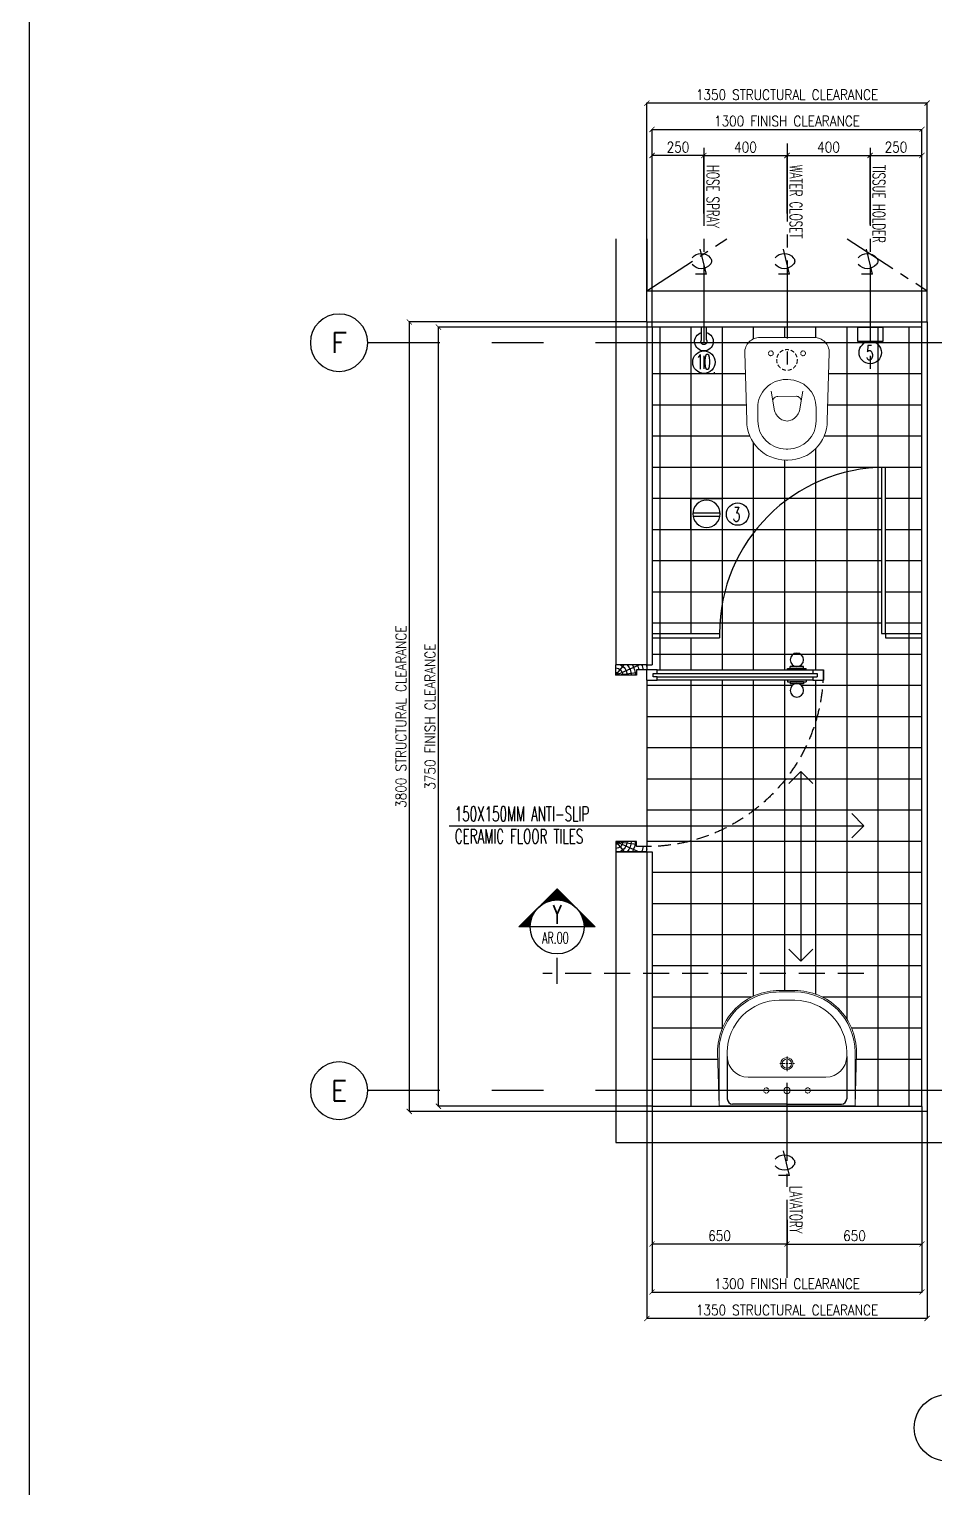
# Model space of a CAD drawing. Extents: x -172604 to -143727, y 166361 to 186286.
# Drawn here: x -172604 to -168242, y 172237 to 179258 of the extents above; entities that cross this region are included whole.
import ezdxf
from ezdxf.enums import TextEntityAlignment as Align

# ---------------------------------------------------------------- set-up
doc = ezdxf.new("R2010")
doc.units = 0
doc.header["$LTSCALE"] = 500
doc.header["$MEASUREMENT"] = 0
for name, pattern in [('CENTER2', [1.125, 0.75, -0.125, 0.125, -0.125]), ('CENTERX2', [4, 2.5, -0.5, 0.5, -0.5]), ('DASHED', [0.75, 0.5, -0.25]), ('HIDDEN', [0.375, 0.25, -0.125]), ('HIDDEN2', [0.1875, 0.125, -0.0625])]:
    doc.linetypes.add(name, pattern=pattern)
doc.layers.get('0').update_dxf_attribs({"linetype": 'CONTINUOUS'})
doc.layers.get('DEFPOINTS').update_dxf_attribs({"linetype": 'CONTINUOUS'})
for name, color, linetype in [('2', 2, 'CONTINUOUS'), ('ARCDIMR', 4, 'CONTINUOUS'), ('AX-CR', 2, 'CONTINUOUS'), ('AX-TXT', 2, 'CONTINUOUS'), ('AXES', 11, 'CENTERX2'), ('AXIS', 11, 'CENTER2'), ('DIM-NEW', 4, 'CONTINUOUS'), ('Dimout', 4, 'CONTINUOUS'), ('DOOR', 2, 'CONTINUOUS'), ('DW', 7, 'CONTINUOUS'), ('ELE', 3, 'CONTINUOUS'), ('ELEV-MARK', 6, 'CONTINUOUS'), ('FIX', 2, 'CONTINUOUS'), ('JUMP', 2, 'CONTINUOUS'), ('NON-MEDICAL', 5, 'CONTINUOUS'), ('PART', 9, 'CONTINUOUS'), ('Plaster', 7, 'CONTINUOUS'), ('Tile', 5, 'CONTINUOUS'), ('TITLE', 1, 'CONTINUOUS'), ('TXT', 2, 'CONTINUOUS'), ('WALL', 6, 'CONTINUOUS'), ('WallPartition', 2, 'CONTINUOUS')]:
    doc.layers.add(name, color=color, linetype=linetype)
doc.styles.add('DIM', font='simplex.shx', dxfattribs={"width": 0.85})
doc.styles.add('ROMANS', font='romans.shx', dxfattribs={"width": 0.6})
doc.dimstyles.new('DIM1-25', dxfattribs={"dimscale": 25, "dimtxt": 2, "dimasz": 1, "dimexe": 0.03, "dimexo": 0.03, "dimgap": 0.6, "dimtad": 1, "dimdec": 0, "dimdsep": 46, "dimtxsty": 'DIM', "dimblk1": 'ARCHTICK', "dimblk2": 'ARCHTICK', "dimsah": 1, "dimcen": 0.09, "dimdle": 0.03, "dimclrd": 256, "dimclrt": 2, "dimadec": 0, "dimazin": 0, "dimtfac": 1, "dimtdec": 0, "dimtix": 1, "dimtmove": 1, "dimatfit": 3, "dimldrblk": 'ARCHTICK', "dimfxl": 0, "dimtvp": 2, "dimtolj": 1, "dimtzin": 0, "dimarcsym": 0})

# ---------------------------------------------------------------- blocks, each defined once
blk = doc.blocks.new('A0-BOX')
at = {"layer": 'TITLE'}
blk.add_line((0, 79.7), (0, 0), dxfattribs=at)
blk = doc.blocks.new('_ARCHTICK')
at = {"color": 0, "linetype": 'ByBlock', "const_width": 0.15}
blk.add_lwpolyline([(-0.5, -0.5), (0.5, 0.5)], dxfattribs=at)
blk = doc.blocks.new('*D63')
at = {"layer": 'DEFPOINTS', "color": 0}
for p in [(-169628.8, 174049), (-168278.8, 174049), (-169628.8, 173053)]:
    blk.add_point(p, dxfattribs=at)
at = {"layer": 'Dimout', "color": 0, "lineweight": -2}
for p, q in [((-169628.8, 174048.3), (-169628.8, 173052.2)), ((-168278.8, 174048.3), (-168278.8, 173052.2))]:
    blk.add_line(p, q, dxfattribs=at)
at = {"layer": 'Dimout', "lineweight": -2}
blk.add_line((-168278, 173053), (-169629.5, 173053), dxfattribs=at)
at = {"layer": 'Dimout', "lineweight": -2, "xscale": 25, "yscale": 25, "zscale": 25, "rotation": 180}
blk.add_blockref('_ARCHTICK', (-169628.8, 173053), dxfattribs=at)
at = {"layer": 'Dimout', "lineweight": -2, "xscale": 25, "yscale": 25, "zscale": 25}
blk.add_blockref('_ARCHTICK', (-168278.8, 173053), dxfattribs=at)
at = {"layer": 'Dimout', "color": 2, "insert": (-168953.8, 173093), "char_height": 50, "attachment_point": 5, "style": 'DIM'}
blk.add_mtext('\\A1;1350 STRUCTURAL CLEARANCE', dxfattribs=at)
blk = doc.blocks.new('*D64')
at = {"layer": 'DEFPOINTS', "color": 0}
for p in [(-169603.8, 174074), (-168303.8, 174074), (-168303.8, 173179.8)]:
    blk.add_point(p, dxfattribs=at)
at = {"layer": 'Dimout', "color": 0, "lineweight": -2}
for p, q in [((-169603.8, 174073.3), (-169603.8, 173179.1)), ((-168303.8, 174073.3), (-168303.8, 173179.1))]:
    blk.add_line(p, q, dxfattribs=at)
at = {"layer": 'Dimout', "lineweight": -2}
blk.add_line((-169604.5, 173179.8), (-168303, 173179.8), dxfattribs=at)
at = {"layer": 'Dimout', "lineweight": -2, "xscale": 25, "yscale": 25, "zscale": 25, "rotation": 180}
blk.add_blockref('_ARCHTICK', (-169603.8, 173179.8), dxfattribs=at)
at = {"layer": 'Dimout', "lineweight": -2, "xscale": 25, "yscale": 25, "zscale": 25}
blk.add_blockref('_ARCHTICK', (-168303.8, 173179.8), dxfattribs=at)
at = {"layer": 'Dimout', "color": 2, "insert": (-168953.8, 173219.8), "char_height": 50, "attachment_point": 5, "style": 'DIM'}
blk.add_mtext('\\A1;1300 FINISH CLEARANCE', dxfattribs=at)
blk = doc.blocks.new('*D60')
at = {"layer": 'DEFPOINTS', "color": 0}
for p in [(-170632.8, 177824), (-169603.8, 177824), (-169603.8, 174074)]:
    blk.add_point(p, dxfattribs=at)
at = {"layer": 'Dimout', "color": 0, "lineweight": -2}
for p, q in [((-169604.5, 177824), (-170633.6, 177824)), ((-169604.5, 174074), (-170633.6, 174074))]:
    blk.add_line(p, q, dxfattribs=at)
at = {"layer": 'Dimout', "lineweight": -2}
blk.add_line((-170632.8, 174073.3), (-170632.8, 177824.8), dxfattribs=at)
at = {"layer": 'Dimout', "lineweight": -2, "xscale": 25, "yscale": 25, "zscale": 25}
for p, rotation in [((-170632.8, 177824), 90), ((-170632.8, 174074), 270)]:
    blk.add_blockref('_ARCHTICK', p, dxfattribs=dict(at, rotation=rotation))
at = {"layer": 'Dimout', "color": 2, "insert": (-170672.8, 175949), "char_height": 50, "attachment_point": 5, "rotation": 90, "style": 'DIM'}
blk.add_mtext('\\A1;3750 FINISH CLEARANCE', dxfattribs=at)
blk = doc.blocks.new('*D59')
at = {"layer": 'DEFPOINTS', "color": 0}
for p in [(-169628.8, 177849), (-170772.9, 174049), (-169628.8, 174049)]:
    blk.add_point(p, dxfattribs=at)
at = {"layer": 'Dimout', "color": 0, "lineweight": -2}
for p, q in [((-169629.5, 177849), (-170773.6, 177849)), ((-169629.5, 174049), (-170773.6, 174049))]:
    blk.add_line(p, q, dxfattribs=at)
at = {"layer": 'Dimout', "lineweight": -2}
blk.add_line((-170772.9, 177849.8), (-170772.9, 174048.3), dxfattribs=at)
at = {"layer": 'Dimout', "lineweight": -2, "xscale": 25, "yscale": 25, "zscale": 25}
for p, rotation in [((-170772.9, 177849), 90), ((-170772.9, 174049), 270)]:
    blk.add_blockref('_ARCHTICK', p, dxfattribs=dict(at, rotation=rotation))
at = {"layer": 'Dimout', "color": 2, "insert": (-170812.9, 175949), "char_height": 50, "attachment_point": 5, "rotation": 90, "style": 'DIM'}
blk.add_mtext('\\A1;3800 STRUCTURAL CLEARANCE', dxfattribs=at)
blk = doc.blocks.new('DOOR90')
at = {"layer": 'DOOR', "color": 0, "linetype": 'ByBlock'}
for p, q in [((-150, 0), (-150, -25)), ((-150, 0), (0, 0)), ((0, -50), (0, 0)), ((-1000, -25), (-1000, -75)), ((-1000, -75), (-1000, -25)), ((-950, -25), (-1000, -25)), ((-970, -42), (-970, -58)), ((-950, -42), (-970, -42)), ((-950, -58), (-970, -58)), ((-950, -25), (-950, -42)), ((-950, -58), (-950, -75)), ((-917.6, -25), (-917.6, -17.8)), ((-827.6, -17.8), (-917.6, -17.8)), ((-905, -17.8), (-905, -8.8)), ((-905, -8.8), (-840.2, -8.8)), ((-905, -17.8), (-840.2, -17.8)), ((-840.2, -17.8), (-840.2, -8.8)), ((-827.6, -25), (-827.6, -17.8)), ((-200, -42), (-200, -25)), ((-200, -25), (-150, -25)), ((-180, -42), (-200, -42)), ((-200, -75), (-200, -58)), ((-200, -58), (-180, -58)), ((-180, -58), (-180, -42)), ((-150, -75), (-150, -25)), ((-150, -25), (-100, -25)), ((-100, -25), (-100, -50)), ((-100, -50), (0, -50)), ((-950, -75), (-1000, -75)), ((-917.6, -75), (-917.6, -82.2)), ((-827.6, -82.2), (-917.6, -82.2)), ((-905, -82.2), (-905, -91.2)), ((-905, -82.2), (-840.2, -82.2)), ((-905, -91.2), (-840.2, -91.2)), ((-840.2, -82.2), (-840.2, -91.2)), ((-827.6, -75), (-827.6, -82.2)), ((-150, -75), (-200, -75)), ((-150, -900), (-150, -875)), ((-150, -875), (-100, -875)), ((0, -900), (-150, -900)), ((-150, -900), (0, -900)), ((-100, -850), (0, -850)), ((-100, -875), (-100, -850)), ((0, -850), (0, -900))]:
    blk.add_line(p, q, dxfattribs=at)
at = {"layer": 'DOOR', "color": 9, "linetype": 'ByBlock'}
for p, q in [((0, -50), (-113.7, 0)), ((0, -50), (-40.1, 0)), ((0, -50), (-100, -36.6)), ((0, -850), (-113.7, -900)), ((0, -850), (-100, -863.4)), ((0, -850), (-40.1, -900))]:
    blk.add_line(p, q, dxfattribs=at)
at = {"layer": 'DOOR', "linetype": 'ByBlock'}
for p, q in [((-200, -25), (-950, -25)), ((-200, -42), (-950, -42)), ((-200, -58), (-950, -58)), ((-950, -75), (-200, -75))]:
    blk.add_line(p, q, dxfattribs=at)
at = {"layer": 'DOOR', "color": 0, "linetype": 'ByBlock'}
for centre in [(-872.6, 23.5), (-872.6, -123.5)]:
    blk.add_circle(centre, 32.4, dxfattribs=at)
at = {"layer": 'DOOR', "color": 9, "linetype": 'ByBlock'}
for centre, radius, start, end in [((0, -50), 154.4, 161.10529, 166.28577), ((0, -50), 134.4, 158.15985, 169.28002), ((0, -50), 94.4, 148.01819, 180), ((0, -50), 74.4, 137.77643, 180), ((0, -50), 114.4, 154.08384, 167.37743), ((0, -50), 54.4, 113.20738, 180), ((0, -50), 34.4, 90, 180), ((0, -50), 14.4, 90, 180), ((0, -850), 154.4, 193.71423, 198.89471), ((0, -850), 134.4, 190.71998, 201.84015), ((0, -850), 94.4, 180, 211.98181), ((0, -850), 74.4, 180, 222.22357), ((0, -850), 54.4, 180, 246.79262), ((0, -850), 34.4, 180, 270), ((0, -850), 14.4, 180, 270)]:
    blk.add_arc(centre, radius, start, end, dxfattribs=at)
at = {"layer": 'DOOR', "linetype": 'HIDDEN', "ltscale": 0.5}
blk.add_arc((-150, -25), 850, 180, 270, dxfattribs=at)
blk = doc.blocks.new('*X5')
at = {"color": 0}
for p, q in [((14608, 7877), (14819, 8088)), ((14625, 7890), (14821, 8086)), ((14637, 7899), (14823, 8084)), ((14647, 7905), (14825, 8082)), ((14656, 7910), (14826, 8081)), ((14664, 7915), (14828, 8079)), ((14671, 7919), (14830, 8077)), ((14678, 7922), (14832, 8075)), ((14685, 7925), (14833, 8073)), ((14691, 7928), (14835, 8072)), ((14697, 7930), (14837, 8070)), ((14703, 7933), (14839, 8068)), ((14709, 7935), (14841, 8066)), ((14714, 7937), (14842, 8065)), ((14719, 7938), (14844, 8063)), ((14725, 7940), (14846, 8061)), ((14730, 7941), (14848, 8059)), ((14734, 7943), (14849, 8058)), ((14739, 7944), (14851, 8056)), ((14744, 7945), (14853, 8054)), ((14749, 7946), (14855, 8052)), ((14753, 7947), (14856, 8051)), ((14757, 7948), (14858, 8049)), ((14762, 7949), (14860, 8047)), ((14766, 7950), (14862, 8045)), ((14770, 7950), (14863, 8043)), ((14774, 7951), (14865, 8042)), ((14778, 7951), (14867, 8040)), ((14782, 7952), (14869, 8038)), ((14786, 7952), (14871, 8036)), ((14790, 7953), (14872, 8035)), ((14794, 7953), (14874, 8033)), ((14798, 7953), (14876, 8031)), ((14802, 7953), (14878, 8029)), ((14805, 7954), (14879, 8028)), ((14809, 7954), (14881, 8026)), ((14813, 7954), (14883, 8024)), ((14816, 7954), (14885, 8022)), ((14820, 7954), (14886, 8020)), ((14823, 7954), (14888, 8019)), ((14827, 7954), (14890, 8017)), ((14830, 7954), (14892, 8015)), ((14834, 7953), (14894, 8013)), ((14837, 7953), (14895, 8012)), ((14840, 7953), (14897, 8010)), ((14844, 7953), (14899, 8008)), ((14847, 7953), (14901, 8006)), ((14850, 7952), (14902, 8005)), ((14853, 7952), (14904, 8003)), ((14856, 7952), (14906, 8001)), ((14860, 7951), (14908, 7999)), ((14863, 7951), (14909, 7997)), ((14866, 7950), (14911, 7996)), ((14869, 7950), (14913, 7994)), ((14872, 7949), (14915, 7992)), ((14875, 7949), (14917, 7990)), ((14878, 7948), (14918, 7989)), ((14881, 7948), (14920, 7987)), ((14884, 7947), (14922, 7985)), ((14887, 7947), (14924, 7983)), ((14890, 7946), (14925, 7982)), ((14893, 7945), (14927, 7980)), ((14895, 7945), (14929, 7978)), ((14898, 7944), (14931, 7976)), ((14901, 7943), (14932, 7974)), ((14904, 7942), (14934, 7973)), ((14907, 7942), (14936, 7971)), ((14909, 7941), (14938, 7969)), ((14912, 7940), (14939, 7967)), ((14915, 7939), (14941, 7966)), ((14917, 7938), (14943, 7964)), ((14920, 7937), (14945, 7962)), ((14923, 7937), (14947, 7960)), ((14925, 7936), (14948, 7959)), ((14928, 7935), (14950, 7957)), ((14931, 7934), (14952, 7955)), ((14933, 7933), (14954, 7953)), ((14936, 7932), (14955, 7952)), ((14938, 7931), (14957, 7950)), ((14941, 7930), (14959, 7948)), ((14943, 7929), (14961, 7946)), ((14946, 7928), (14962, 7944)), ((14948, 7927), (14964, 7943)), ((14951, 7926), (14966, 7941)), ((14953, 7925), (14968, 7939)), ((14956, 7923), (14970, 7937)), ((14958, 7922), (14971, 7936)), ((14960, 7921), (14973, 7934)), ((14963, 7920), (14975, 7932)), ((14965, 7919), (14977, 7930)), ((14967, 7918), (14978, 7929)), ((14970, 7916), (14980, 7927)), ((14972, 7915), (14982, 7925)), ((14974, 7914), (14984, 7923)), ((14977, 7913), (14985, 7921)), ((14979, 7911), (14987, 7920)), ((14981, 7910), (14989, 7918)), ((14983, 7909), (14991, 7916)), ((14986, 7908), (14993, 7914)), ((14988, 7906), (14994, 7913)), ((14990, 7905), (14996, 7911)), ((14992, 7903), (14998, 7909)), ((14994, 7902), (15000, 7907)), ((14997, 7901), (15001, 7906)), ((14999, 7899), (15003, 7904)), ((15001, 7898), (15005, 7902)), ((15003, 7896), (15007, 7900)), ((15005, 7895), (15008, 7898)), ((14360, 7629), (14571, 7839)), ((14364, 7629), (14557, 7822)), ((14368, 7629), (14549, 7810)), ((14371, 7629), (14542, 7800)), ((14375, 7629), (14537, 7791)), ((14378, 7629), (14533, 7783)), ((14382, 7629), (14529, 7776)), ((14385, 7629), (14525, 7769)), ((14389, 7629), (14522, 7762)), ((14392, 7629), (14519, 7756)), ((14396, 7629), (14517, 7750)), ((14399, 7629), (14515, 7744)), ((14403, 7629), (14513, 7739)), ((14406, 7629), (14511, 7733)), ((14410, 7629), (14509, 7728)), ((14413, 7629), (14507, 7723)), ((15007, 7894), (15010, 7897)), ((15009, 7892), (15012, 7895)), ((15011, 7891), (15014, 7893)), ((15013, 7889), (15016, 7891)), ((15015, 7888), (15017, 7890)), ((15017, 7886), (15019, 7888)), ((15019, 7884), (15021, 7886)), ((15021, 7883), (15023, 7884)), ((15023, 7881), (15024, 7883)), ((15025, 7880), (15026, 7881)), ((15027, 7878), (15028, 7879)), ((15029, 7877), (15030, 7877)), ((15031, 7875), (15031, 7875)), ((15033, 7873), (15033, 7874)), ((15035, 7872), (15035, 7872)), ((15036, 7870), (15037, 7870)), ((15038, 7868), (15038, 7868)), ((15040, 7867), (15040, 7867)), ((15042, 7865), (15042, 7865)), ((15044, 7863), (15044, 7863)), ((15046, 7861), (15046, 7861)), ((15047, 7860), (15047, 7860)), ((15051, 7856), (15051, 7856)), ((15053, 7854), (15053, 7854)), ((15054, 7852), (15054, 7853)), ((15056, 7851), (15056, 7851)), ((15058, 7849), (15058, 7849)), ((15059, 7847), (15060, 7847)), ((15061, 7845), (15061, 7845)), ((15063, 7843), (15063, 7844)), ((15064, 7841), (15065, 7842)), ((15066, 7839), (15067, 7840)), ((15068, 7837), (15069, 7838)), ((15069, 7836), (15070, 7837)), ((15071, 7834), (15072, 7835)), ((15072, 7832), (15074, 7833)), ((15074, 7830), (15076, 7831)), ((15076, 7828), (15077, 7830)), ((15077, 7826), (15079, 7828)), ((15079, 7824), (15081, 7826)), ((15080, 7822), (15083, 7824)), ((15082, 7820), (15084, 7822)), ((15083, 7818), (15086, 7821)), ((15085, 7815), (15088, 7819)), ((15086, 7813), (15090, 7817)), ((15087, 7811), (15092, 7815)), ((15089, 7809), (15093, 7814)), ((15090, 7807), (15095, 7812)), ((15092, 7805), (15097, 7810)), ((15093, 7803), (15099, 7808)), ((15094, 7801), (15100, 7807)), ((15096, 7798), (15102, 7805)), ((15097, 7796), (15104, 7803)), ((15098, 7794), (15106, 7801)), ((15100, 7792), (15107, 7799)), ((15101, 7790), (15109, 7798)), ((15102, 7787), (15111, 7796)), ((15104, 7785), (15113, 7794)), ((15105, 7783), (15115, 7792)), ((15106, 7780), (15116, 7791)), ((15107, 7778), (15118, 7789)), ((15108, 7776), (15120, 7787)), ((15110, 7773), (15122, 7785)), ((15111, 7771), (15123, 7784)), ((15112, 7769), (15125, 7782)), ((15113, 7766), (15127, 7780)), ((15114, 7764), (15129, 7778)), ((15115, 7761), (15130, 7777)), ((15116, 7759), (15132, 7775)), ((15117, 7756), (15134, 7773)), ((15118, 7754), (15136, 7771)), ((15119, 7751), (15137, 7769)), ((15121, 7749), (15139, 7768)), ((15122, 7746), (15141, 7766)), ((15122, 7744), (15143, 7764)), ((15123, 7741), (15145, 7762)), ((15124, 7739), (15146, 7761)), ((15125, 7736), (15148, 7759)), ((15126, 7733), (15150, 7757)), ((15127, 7731), (15152, 7755)), ((15128, 7728), (15153, 7754)), ((15129, 7725), (15155, 7752)), ((15130, 7723), (15157, 7750)), ((15130, 7720), (15159, 7748)), ((15131, 7717), (15160, 7746)), ((15132, 7714), (15162, 7745)), ((15133, 7712), (15164, 7743)), ((15133, 7709), (15166, 7741)), ((15134, 7706), (15168, 7739)), ((15135, 7703), (15169, 7738)), ((15136, 7700), (15171, 7736)), ((15136, 7697), (15173, 7734)), ((15137, 7695), (15175, 7732)), ((15137, 7692), (15176, 7731)), ((15138, 7689), (15178, 7729)), ((15139, 7686), (15180, 7727)), ((15139, 7683), (15182, 7725)), ((15140, 7680), (15183, 7723)), ((14417, 7629), (14506, 7718)), ((14421, 7629), (14505, 7713)), ((14424, 7629), (14503, 7708)), ((14428, 7629), (14502, 7703)), ((14431, 7629), (14501, 7699)), ((14435, 7629), (14500, 7694)), ((14438, 7629), (14499, 7690)), ((14442, 7629), (14499, 7686)), ((14445, 7629), (14498, 7681)), ((14449, 7629), (14497, 7677)), ((14452, 7629), (14497, 7673)), ((14456, 7629), (14496, 7669)), ((14459, 7629), (14496, 7665)), ((14463, 7629), (14495, 7661)), ((14466, 7629), (14495, 7657)), ((14470, 7629), (14494, 7653)), ((14474, 7629), (14494, 7649)), ((14477, 7629), (14494, 7646)), ((14481, 7629), (14494, 7642)), ((14484, 7629), (14494, 7638)), ((14488, 7629), (14494, 7635)), ((14491, 7629), (14494, 7631)), ((15140, 7676), (15185, 7722)), ((15140, 7673), (15187, 7720)), ((15141, 7670), (15189, 7718)), ((15141, 7667), (15191, 7716)), ((15142, 7664), (15192, 7715)), ((15142, 7661), (15194, 7713)), ((15142, 7658), (15196, 7711)), ((15143, 7654), (15198, 7709)), ((15143, 7651), (15199, 7708)), ((15143, 7648), (15201, 7706)), ((15143, 7644), (15203, 7704)), ((15143, 7641), (15205, 7702)), ((15143, 7637), (15206, 7700)), ((15143, 7634), (15208, 7699)), ((15144, 7631), (15210, 7697)), ((15145, 7629), (15212, 7695)), ((15149, 7629), (15214, 7693)), ((15152, 7629), (15215, 7692)), ((15156, 7629), (15217, 7690)), ((15159, 7629), (15219, 7688)), ((15163, 7629), (15221, 7686)), ((15167, 7629), (15222, 7685)), ((15170, 7629), (15224, 7683)), ((15174, 7629), (15226, 7681)), ((15177, 7629), (15228, 7679)), ((15181, 7629), (15229, 7678)), ((15184, 7629), (15231, 7676)), ((15188, 7629), (15233, 7674)), ((15191, 7629), (15235, 7672)), ((15195, 7629), (15236, 7670)), ((15198, 7629), (15238, 7669)), ((15202, 7629), (15240, 7667)), ((15205, 7629), (15242, 7665)), ((15209, 7629), (15244, 7663)), ((15212, 7629), (15245, 7662)), ((15216, 7629), (15247, 7660)), ((15220, 7629), (15249, 7658)), ((15223, 7629), (15251, 7656)), ((15227, 7629), (15252, 7655)), ((15230, 7629), (15254, 7653)), ((15234, 7629), (15256, 7651)), ((15237, 7629), (15258, 7649)), ((15241, 7629), (15259, 7647)), ((15244, 7629), (15261, 7646)), ((15248, 7629), (15263, 7644)), ((15251, 7629), (15265, 7642)), ((15255, 7629), (15267, 7640)), ((15258, 7629), (15268, 7639)), ((15262, 7629), (15270, 7637)), ((15266, 7629), (15272, 7635)), ((15269, 7629), (15274, 7633)), ((15273, 7629), (15275, 7632)), ((15276, 7629), (15277, 7630))]:
    blk.add_line(p, q, dxfattribs=at)
blk = doc.blocks.new('AXU')
at = {"layer": 'AX-CR'}
blk.add_circle((0, 350), 350, dxfattribs=at)
at = {"layer": 'AX-TXT', "style": 'ROMANS'}
blk.add_attdef('AX', text='', height=250, dxfattribs=at).set_placement((0, 350), align=Align.MIDDLE)
blk = doc.blocks.new('SCNTR', base_point=(3632.66, 549.66))
for q in [(3633.89, 554.57), (3636.1, 543.44)]:
    blk.add_line((3631.12, 543.44), q)
for centre, radius, start, end in [((3630.8, 549.38), 1.99, 133.30843, 182.47887), ((3630.8, 549.21), 1.99, 177.52113, 226.69157), ((3633.47, 547.5), 5.23, 39.48835, 140.51165), ((3633.47, 551.09), 5.23, 219.48835, 320.51165)]:
    blk.add_arc(centre, radius, start, end)
blk = doc.blocks.new('*D66')
at = {"layer": 'DEFPOINTS', "color": 0}
for p in [(-168303.8, 174074), (-168953.8, 173528.2), (-168303.8, 173410.7)]:
    blk.add_point(p, dxfattribs=at)
at = {"layer": 'Dimout', "color": 0, "lineweight": -2}
for p, q in [((-168303.8, 174073.3), (-168303.8, 173410)), ((-168953.8, 173527.4), (-168953.8, 173410))]:
    blk.add_line(p, q, dxfattribs=at)
at = {"layer": 'Dimout', "lineweight": -2}
blk.add_line((-168954.5, 173410.7), (-168303, 173410.7), dxfattribs=at)
at = {"layer": 'Dimout', "lineweight": -2, "xscale": 25, "yscale": 25, "zscale": 25, "rotation": 180}
blk.add_blockref('_ARCHTICK', (-168953.8, 173410.7), dxfattribs=at)
at = {"layer": 'Dimout', "lineweight": -2, "xscale": 25, "yscale": 25, "zscale": 25}
blk.add_blockref('_ARCHTICK', (-168303.8, 173410.7), dxfattribs=at)
at = {"layer": 'Dimout', "color": 2, "insert": (-168628.8, 173450.7), "char_height": 50, "attachment_point": 5, "style": 'DIM'}
blk.add_mtext('\\A1;650', dxfattribs=at)
blk = doc.blocks.new('*D65')
at = {"layer": 'DEFPOINTS', "color": 0}
for p in [(-169603.8, 174074), (-168953.8, 173528.2), (-169603.8, 173410.7)]:
    blk.add_point(p, dxfattribs=at)
at = {"layer": 'Dimout', "color": 0, "lineweight": -2}
for p, q in [((-169603.8, 174073.3), (-169603.8, 173410)), ((-168953.8, 173527.4), (-168953.8, 173410))]:
    blk.add_line(p, q, dxfattribs=at)
at = {"layer": 'Dimout', "lineweight": -2}
blk.add_line((-168953, 173410.7), (-169604.5, 173410.7), dxfattribs=at)
at = {"layer": 'Dimout', "lineweight": -2, "xscale": 25, "yscale": 25, "zscale": 25, "rotation": 180}
blk.add_blockref('_ARCHTICK', (-169603.8, 173410.7), dxfattribs=at)
at = {"layer": 'Dimout', "lineweight": -2, "xscale": 25, "yscale": 25, "zscale": 25}
blk.add_blockref('_ARCHTICK', (-168953.8, 173410.7), dxfattribs=at)
at = {"layer": 'Dimout', "color": 2, "insert": (-169278.8, 173450.7), "char_height": 50, "attachment_point": 5, "style": 'DIM'}
blk.add_mtext('\\A1;650', dxfattribs=at)
blk = doc.blocks.new('LAV-003')
at = {"layer": 'FIX', "linetype": 'Continuous', "lineweight": 20}
for p, q in [((-327.5, -285), (-327.5, -25)), ((327.5, -285), (327.5, -25)), ((0, -165), (-187.5, -165)), ((0, -165), (187.5, -165)), ((-287.5, -285), (-287.5, -265)), ((287.5, -285), (287.5, -265)), ((0, -535), (-37.5, -535)), ((0, -535), (37.5, -535)), ((0, -575), (-37.5, -575)), ((0, -575), (37.5, -575))]:
    blk.add_line(p, q, dxfattribs=at)
at = {"layer": 'FIX', "linetype": 'ByBlock'}
blk.add_line((-327.5, -25), (327.5, -25), dxfattribs=at)
at = {"layer": 'FIX', "linetype": 'ByBlock', "ltscale": 0.3}
for p, q in [((-287.5, -265), (-287.5, -60)), ((0, -35), (-262.5, -35)), ((0, -35), (262.5, -35)), ((287.5, -265), (287.5, -60))]:
    blk.add_line(p, q, dxfattribs=at)
at = {"layer": 'FIX', "lineweight": 20}
for p, q in [((-15.6, -100.9), (15.5, -100.9)), ((0, -85.4), (0, -116.5))]:
    blk.add_line(p, q, dxfattribs=at)
at = {"layer": 'FIX', "linetype": 'DASHED', "lineweight": 20, "ltscale": 0.04}
for p, q in [((0, -193.9), (0, -266.1)), ((-35.7, -230.5), (36.6, -230.5))]:
    blk.add_line(p, q, dxfattribs=at)
at = {"layer": 'FIX', "linetype": 'Continuous', "lineweight": 20}
blk.add_lwpolyline([(294.8, -25), (0, -25), (-327.5, -25), (-334.5, -285, 0.414214), (-37.5, -582), (0, -582), (37.5, -582, 0.414214), (334.5, -285), (327.5, -25), (0, -25)], format="xyb", dxfattribs=at)
at = {"layer": 'FIX', "linetype": 'HIDDEN', "lineweight": 20, "ltscale": 0.05}
for centre in [(-100, -100.9), (100, -100.9)]:
    blk.add_circle(centre, 12.4, dxfattribs=at)
at = {"layer": 'FIX', "lineweight": 20}
for centre, radius in [((0, -100.9), 15.5), ((0.5, -230), 29.5), ((0.5, -230), 22.5)]:
    blk.add_circle(centre, radius, dxfattribs=at)
at = {"layer": 'FIX', "linetype": 'ByBlock', "ltscale": 0.3}
for centre, start, end in [((-262.5, -60), 90, 180), ((262.5, -60), 0, 90)]:
    blk.add_arc(centre, 25, start, end, dxfattribs=at)
at = {"layer": 'FIX', "linetype": 'Continuous', "lineweight": 20}
for centre, radius, start, end in [((-187.5, -265), 100, 90, 180), ((187.5, -265), 100, 0, 90), ((-37.5, -285), 290, 180, 270), ((-37.5, -285), 250, 180, 270), ((37.5, -285), 250, 270, 0), ((37.5, -285), 290, 270, 0)]:
    blk.add_arc(centre, radius, start, end, dxfattribs=at)
blk = doc.blocks.new('*D80')
at = {"layer": 'DEFPOINTS', "color": 0}
for p in [(-168553.8, 178650), (-168953.8, 178369.9), (-168553.8, 178317.4)]:
    blk.add_point(p, dxfattribs=at)
at = {"layer": 'Dimout', "lineweight": -2}
blk.add_line((-168954.5, 178650), (-168553, 178650), dxfattribs=at)
at = {"layer": 'Dimout', "color": 0, "lineweight": -2}
for p, q in [((-168953.8, 178370.7), (-168953.8, 178650.7)), ((-168553.8, 178318.1), (-168553.8, 178650.7))]:
    blk.add_line(p, q, dxfattribs=at)
at = {"layer": 'Dimout', "lineweight": -2, "xscale": 25, "yscale": 25, "zscale": 25, "rotation": 180}
blk.add_blockref('_ARCHTICK', (-168953.8, 178650), dxfattribs=at)
at = {"layer": 'Dimout', "lineweight": -2, "xscale": 25, "yscale": 25, "zscale": 25}
blk.add_blockref('_ARCHTICK', (-168553.8, 178650), dxfattribs=at)
at = {"layer": 'Dimout', "color": 2, "insert": (-168753.8, 178690), "char_height": 50, "attachment_point": 5, "style": 'DIM'}
blk.add_mtext('\\A1;400', dxfattribs=at)
blk = doc.blocks.new('*D79')
at = {"layer": 'DEFPOINTS', "color": 0}
for p in [(-168953.8, 178650), (-169353.8, 178369.9), (-168953.8, 178369.9)]:
    blk.add_point(p, dxfattribs=at)
at = {"layer": 'Dimout', "lineweight": -2}
blk.add_line((-169354.5, 178650), (-168953, 178650), dxfattribs=at)
at = {"layer": 'Dimout', "color": 0, "lineweight": -2}
for p, q in [((-169353.8, 178370.7), (-169353.8, 178650.7)), ((-168953.8, 178370.7), (-168953.8, 178650.7))]:
    blk.add_line(p, q, dxfattribs=at)
at = {"layer": 'Dimout', "lineweight": -2, "xscale": 25, "yscale": 25, "zscale": 25, "rotation": 180}
blk.add_blockref('_ARCHTICK', (-169353.8, 178650), dxfattribs=at)
at = {"layer": 'Dimout', "lineweight": -2, "xscale": 25, "yscale": 25, "zscale": 25}
blk.add_blockref('_ARCHTICK', (-168953.8, 178650), dxfattribs=at)
at = {"layer": 'Dimout', "color": 2, "insert": (-169153.8, 178690), "char_height": 50, "attachment_point": 5, "style": 'DIM'}
blk.add_mtext('\\A1;400', dxfattribs=at)
blk = doc.blocks.new('A$C785E76E1')
at = {"layer": 'JUMP'}
for p, q in [((0.033, 0.0529), (0.033, 0.1149)), ((0.057, 0.0529), (0.057, 0.1149))]:
    blk.add_line(p, q, dxfattribs=at)
for radius, start, end in [(0.045, 105.47818, 74.52182), (0.0144, 146.44269, 33.55731)]:
    blk.add_arc((0.045, 0.045), radius, start, end, dxfattribs=at)
blk = doc.blocks.new('A$C67076F16')
at = {"layer": 'DIM-NEW'}
for p, q in [((0.0138, 0.1136), (0.1863, 0.1136)), ((0.0127, 0.0913), (0.1876, 0.0913))]:
    blk.add_line(p, q, dxfattribs=at)
at = {"layer": 'DW'}
blk.add_lwpolyline([(0, 0.2), (0, 0), (0.2, 0), (0.2, 0.2)], close=True, dxfattribs=at)
at = {"layer": 'FIX', "color": 2}
blk.add_circle((0.1, 0.0983), 0.0876, dxfattribs=at)
blk = doc.blocks.new('*D62')
at = {"layer": 'DEFPOINTS', "color": 0}
for p in [(-168303.8, 178650), (-168553.8, 178317.4), (-168303.8, 177824)]:
    blk.add_point(p, dxfattribs=at)
at = {"layer": 'Dimout', "lineweight": -2}
blk.add_line((-168554.5, 178650), (-168303, 178650), dxfattribs=at)
at = {"layer": 'Dimout', "color": 0, "lineweight": -2}
for p, q in [((-168553.8, 178318.1), (-168553.8, 178650.7)), ((-168303.8, 177824.8), (-168303.8, 178650.7))]:
    blk.add_line(p, q, dxfattribs=at)
at = {"layer": 'Dimout', "lineweight": -2, "xscale": 25, "yscale": 25, "zscale": 25, "rotation": 180}
blk.add_blockref('_ARCHTICK', (-168553.8, 178650), dxfattribs=at)
at = {"layer": 'Dimout', "lineweight": -2, "xscale": 25, "yscale": 25, "zscale": 25}
blk.add_blockref('_ARCHTICK', (-168303.8, 178650), dxfattribs=at)
at = {"layer": 'Dimout', "color": 2, "insert": (-168428.8, 178690), "char_height": 50, "attachment_point": 5, "style": 'DIM'}
blk.add_mtext('\\A1;250', dxfattribs=at)
blk = doc.blocks.new('*D61')
at = {"layer": 'DEFPOINTS', "color": 0}
for p in [(-169603.8, 178650), (-169353.8, 178369.9), (-169603.8, 177824)]:
    blk.add_point(p, dxfattribs=at)
at = {"layer": 'Dimout', "lineweight": -2}
blk.add_line((-169353, 178650), (-169604.5, 178650), dxfattribs=at)
at = {"layer": 'Dimout', "color": 0, "lineweight": -2}
for p, q in [((-169603.8, 177824.8), (-169603.8, 178650.7)), ((-169353.8, 178370.7), (-169353.8, 178650.7))]:
    blk.add_line(p, q, dxfattribs=at)
at = {"layer": 'Dimout', "lineweight": -2, "xscale": 25, "yscale": 25, "zscale": 25, "rotation": 180}
blk.add_blockref('_ARCHTICK', (-169603.8, 178650), dxfattribs=at)
at = {"layer": 'Dimout', "lineweight": -2, "xscale": 25, "yscale": 25, "zscale": 25}
blk.add_blockref('_ARCHTICK', (-169353.8, 178650), dxfattribs=at)
at = {"layer": 'Dimout', "color": 2, "insert": (-169478.8, 178690), "char_height": 50, "attachment_point": 5, "style": 'DIM'}
blk.add_mtext('\\A1;250', dxfattribs=at)
blk = doc.blocks.new('*D58')
at = {"layer": 'DEFPOINTS', "color": 0}
for p in [(-168303.8, 178775.5), (-169603.8, 177824), (-168303.8, 177824)]:
    blk.add_point(p, dxfattribs=at)
at = {"layer": 'Dimout', "lineweight": -2}
blk.add_line((-169604.5, 178775.5), (-168303, 178775.5), dxfattribs=at)
at = {"layer": 'Dimout', "color": 0, "lineweight": -2}
for p, q in [((-169603.8, 177824.8), (-169603.8, 178776.2)), ((-168303.8, 177824.8), (-168303.8, 178776.2))]:
    blk.add_line(p, q, dxfattribs=at)
at = {"layer": 'Dimout', "lineweight": -2, "xscale": 25, "yscale": 25, "zscale": 25, "rotation": 180}
blk.add_blockref('_ARCHTICK', (-169603.8, 178775.5), dxfattribs=at)
at = {"layer": 'Dimout', "lineweight": -2, "xscale": 25, "yscale": 25, "zscale": 25}
blk.add_blockref('_ARCHTICK', (-168303.8, 178775.5), dxfattribs=at)
at = {"layer": 'Dimout', "color": 2, "insert": (-168953.8, 178815.5), "char_height": 50, "attachment_point": 5, "style": 'DIM'}
blk.add_mtext('\\A1;1300 FINISH CLEARANCE', dxfattribs=at)
blk = doc.blocks.new('*D57')
at = {"layer": 'DEFPOINTS', "color": 0}
for p in [(-169628.8, 178902.3), (-169628.8, 177849), (-168278.8, 177849)]:
    blk.add_point(p, dxfattribs=at)
at = {"layer": 'Dimout', "lineweight": -2}
blk.add_line((-168278, 178902.3), (-169629.5, 178902.3), dxfattribs=at)
at = {"layer": 'Dimout', "color": 0, "lineweight": -2}
for p, q in [((-169628.8, 177849.8), (-169628.8, 178903.1)), ((-168278.8, 177849.8), (-168278.8, 178903.1))]:
    blk.add_line(p, q, dxfattribs=at)
at = {"layer": 'Dimout', "lineweight": -2, "xscale": 25, "yscale": 25, "zscale": 25, "rotation": 180}
blk.add_blockref('_ARCHTICK', (-169628.8, 178902.3), dxfattribs=at)
at = {"layer": 'Dimout', "lineweight": -2, "xscale": 25, "yscale": 25, "zscale": 25}
blk.add_blockref('_ARCHTICK', (-168278.8, 178902.3), dxfattribs=at)
at = {"layer": 'Dimout', "color": 2, "insert": (-168953.8, 178942.3), "char_height": 50, "attachment_point": 5, "style": 'DIM'}
blk.add_mtext('\\A1;1350 STRUCTURAL CLEARANCE', dxfattribs=at)
blk = doc.blocks.new('WC1')
at = {"layer": 'FIX', "lineweight": 20}
for p, q in [((-210, 203.8), (-538, 193.8)), ((-475, 140.8), (-538, 140.8)), ((-394.8, 75.7), (-490.4, 60.1)), ((-727, 4.8), (-727, -4.8)), ((-674, 4.8), (-674, -4.8)), ((-533.7, 24.2), (-539.5, 0)), ((-539.5, 0), (-533.7, -24.2)), ((-339, 4.8), (-339, -4.8)), ((-490.4, -60.1), (-394.8, -75.7)), ((-538, -140.8), (-475, -140.8)), ((-538, -193.8), (-210, -203.8))]:
    blk.add_line(p, q, dxfattribs=at)
at = {"layer": 'FIX', "linetype": 'Continuous', "lineweight": 20}
blk.add_line((-420.1, -47.3), (-420.4, 44.6), dxfattribs=at)
at = {"layer": 'FIX', "lineweight": 20}
blk.add_lwpolyline([(-213.2, -203.8), (-210, -203.8, 0.414214), (-137, -130.8), (-137, 0), (-137, 130.8, 0.414214), (-210, 203.8)], format="xyb", dxfattribs=at)
at = {"layer": 'FIX', "linetype": 'HIDDEN', "lineweight": 20, "ltscale": 0.05}
for centre in [(-213.2, 77.5), (-213.2, -77.5)]:
    blk.add_circle(centre, 11.6, dxfattribs=at)
at = {"layer": 'FIX', "linetype": 'HIDDEN2', "lineweight": 20, "ltscale": 0.3}
blk.add_circle((-245, 0), 49.8, dxfattribs=at)
at = {"layer": 'FIX', "lineweight": 20}
for centre, radius, start, end in [((-538, 4.8), 189, 90, 180), ((-538, 4.8), 136, 90, 180), ((-475, 4.8), 136, 360, 90), ((-473, -6.9), 68.2, 128.92417, 152.84682), ((-464.4, -17.6), 82, 108.49595, 128.92417), ((-538, -4.8), 189, 180, 270), ((-538, -4.8), 136, 180, 270), ((-473, 6.9), 68.2, 207.15318, 231.07583), ((-464.4, 17.6), 82, 231.07583, 251.50405), ((-475, -4.8), 136, 270, 0)]:
    blk.add_arc(centre, radius, start, end, dxfattribs=at)
at = {"layer": 'FIX', "linetype": 'Continuous', "lineweight": 20}
for centre, start, end in [((-442.7, 45.5), 357.66621, 91.61215), ((-442.4, -45.6), 268.38785, 2.33379)]:
    blk.add_arc(centre, 22.3, start, end, dxfattribs=at)

msp = doc.modelspace()

# ---------------------------------------------------------------- linework, layer by layer
at = {"layer": '2'}
msp.add_lwpolyline([(-168492.8, 177824), (-168492.8, 177755.1), (-168612.8, 177755.1), (-168612.8, 177824)], close=True, dxfattribs=at)
at = {"layer": 'AXES'}
for p, q in [((-164626.1, 177749), (-170973.4, 177749)), ((-164626.1, 174149), (-170973.4, 174149))]:
    msp.add_line(p, q, dxfattribs=at)
at = {"layer": 'AXIS'}
for p, q in [((-169353.8, 178686.4), (-169353.8, 177585.7)), ((-168953.8, 178706.9), (-168953.8, 177600.2)), ((-168553.8, 178686.4), (-168553.8, 177585.7)), ((-168953.8, 173248.4), (-168953.8, 174297.9))]:
    msp.add_line(p, q, dxfattribs=at)
at = {"layer": 'ELE'}
for p, q in [((-168887.2, 175685.6), (-168887.2, 174772.6)), ((-170580.8, 175424.3), (-168583.3, 175424.3))]:
    msp.add_line(p, q, dxfattribs=at)
at = {"layer": 'ELEV-MARK', "color": 6}
for p, q in [((-170244.8, 174936.8), (-170061, 175120.7)), ((-169877.1, 174936.8), (-170061, 175120.7)), ((-170191, 174936.8), (-170244.8, 174936.8)), ((-169931, 174936.8), (-170191, 174936.8)), ((-169877.1, 174936.8), (-169931, 174936.8))]:
    msp.add_line(p, q, dxfattribs=at)
at = {"layer": 'ELEV-MARK', "color": 6, "linetype": 'HIDDEN'}
for p, q in [((-170061, 174663.4), (-170061, 174806.8)), ((-168584.2, 174712.3), (-170129.4, 174712.3))]:
    msp.add_line(p, q, dxfattribs=at)
at = {"layer": 'ELEV-MARK', "color": 6}
msp.add_circle((-170061, 174936.8), 130, dxfattribs=at)
at = {"layer": 'FIX'}
msp.add_line((-169341.8, 177824), (-169365.8, 177824), dxfattribs=at)
at = {"layer": 'FIX', "color": 2}
for centre in [(-169353.8, 177655.2), (-168552.8, 177701.2), (-169191.7, 176924)]:
    msp.add_circle(centre, 54, dxfattribs=at)
at = {"layer": 'PART', "linetype": 'ByBlock'}
for p, q in [((-168498.8, 177149), (-168498.8, 176349)), ((-168478.8, 177149), (-168498.8, 177149)), ((-168478.8, 176349), (-168478.8, 177149)), ((-169603.8, 176349), (-169278.8, 176349)), ((-169603.8, 176329), (-169278.8, 176329)), ((-169278.8, 176349), (-169278.8, 176329)), ((-168498.8, 176349), (-168478.8, 176349)), ((-168478.8, 176349), (-168303.8, 176349)), ((-168478.8, 176349), (-168478.8, 176329)), ((-168478.8, 176329), (-168303.8, 176329))]:
    msp.add_line(p, q, dxfattribs=at)
msp.add_arc((-168478.8, 176349), 800, 90, 180, dxfattribs=at)
at = {"layer": 'Plaster'}
for p, q in [((-169628.8, 176199), (-169603.8, 176199)), ((-169632.7, 175299), (-169603.8, 175299))]:
    msp.add_line(p, q, dxfattribs=at)
msp.add_lwpolyline([(-169603.8, 175299), (-169603.8, 174074), (-168303.8, 174074), (-168303.8, 177824), (-169603.8, 177824), (-169603.8, 176199)], dxfattribs=at)
at = {"layer": 'Tile'}
for p, q in [((-169566.3, 177824), (-169566.3, 176174)), ((-169566.3, 177824), (-169566.3, 176349)), ((-169416.3, 177824), (-169416.3, 176349)), ((-169266.3, 177824), (-169266.3, 176174)), ((-169116.3, 177824), (-169116.3, 177766.8)), ((-168966.3, 177824), (-168966.3, 177774)), ((-168816.3, 177824), (-168816.3, 177773.7)), ((-168666.3, 177824), (-168666.3, 174494.4)), ((-168516.3, 177824), (-168516.3, 174074)), ((-168366.3, 177824), (-168366.3, 174074)), ((-169139.6, 177749), (-169603.8, 177749)), ((-168303.8, 177749), (-168767.9, 177749)), ((-169154.5, 177599), (-169603.8, 177599)), ((-169302.8, 177603.6), (-169302.8, 177606.3)), ((-168303.8, 177599), (-168753, 177599)), ((-169149.9, 177449), (-169603.8, 177449)), ((-168303.8, 177449), (-168757.6, 177449)), ((-169132.5, 177299), (-169603.8, 177299)), ((-169116.3, 177268.8), (-169116.3, 176174)), ((-168303.8, 177299), (-168775, 177299)), ((-168816.3, 177238.5), (-168816.3, 176174)), ((-168303.8, 177149), (-169603.8, 177149)), ((-168966.3, 177184.8), (-168966.3, 176174)), ((-168498.8, 176999), (-169603.8, 176999)), ((-168303.8, 176999), (-168478.8, 176999)), ((-168498.8, 176849), (-169603.8, 176849)), ((-168303.8, 176849), (-168478.8, 176849)), ((-168498.8, 176699), (-169603.8, 176699)), ((-168303.8, 176699), (-168478.8, 176699)), ((-168498.8, 176549), (-169603.8, 176549)), ((-168303.8, 176549), (-168478.8, 176549)), ((-168498.8, 176399), (-169603.8, 176399)), ((-168303.8, 176399), (-168478.8, 176399)), ((-169416.3, 176329), (-169416.3, 176174)), ((-168924.8, 176249), (-169603.8, 176249)), ((-168303.8, 176249), (-169603.8, 176249)), ((-169628.8, 176124), (-169628.8, 175324)), ((-168928.4, 176099), (-169628.8, 176099)), ((-169416.3, 176124), (-169416.3, 174074)), ((-169266.3, 176124), (-169266.3, 174446.2)), ((-169116.3, 176124), (-169116.3, 174603.5)), ((-168966.3, 176124), (-168966.3, 174631)), ((-168303.8, 176099), (-168883.8, 176099)), ((-168816.3, 176124), (-168816.3, 174613.7)), ((-168303.8, 175949), (-169628.8, 175949)), ((-168303.8, 175799), (-169628.8, 175799)), ((-168303.8, 175649), (-169628.8, 175649)), ((-168303.8, 175499), (-169628.8, 175499)), ((-168303.8, 175349), (-169628.8, 175349)), ((-168303.8, 175199), (-169603.8, 175199)), ((-168303.8, 175049), (-169603.8, 175049)), ((-168303.8, 174899), (-169603.8, 174899)), ((-168303.8, 174749), (-169603.8, 174749)), ((-169125.4, 174599), (-169603.8, 174599)), ((-168303.8, 174599), (-168782.1, 174599)), ((-169265.1, 174449), (-169603.8, 174449)), ((-168303.8, 174449), (-168642.4, 174449)), ((-169287.3, 174299), (-169603.8, 174299)), ((-168303.8, 174299), (-168620.2, 174299)), ((-169283.3, 174149), (-169603.8, 174149)), ((-168303.8, 174149), (-168624.2, 174149)), ((-169266.3, 174074), (-169266.3, 174074)), ((-169266.3, 174074), (-169266.3, 174074)), ((-169116.3, 174074), (-169116.3, 174074)), ((-169116.3, 174074), (-169116.3, 174074)), ((-168966.3, 174074), (-168966.3, 174074)), ((-168966.3, 174074), (-168966.3, 174074)), ((-168816.3, 174074), (-168816.3, 174074)), ((-168816.3, 174074), (-168816.3, 174074)), ((-168666.3, 174074), (-168666.3, 174074)), ((-168666.3, 174074), (-168666.3, 174074))]:
    msp.add_line(p, q, dxfattribs=at)
at = {"layer": 'TITLE', "color": 6}
msp.add_circle((-168180.9, 172526.4), 160, dxfattribs=at)
at = {"layer": 'WALL'}
for p, q in [((-169778.8, 178249), (-169778.8, 176199)), ((-169628.8, 178249), (-169628.8, 177999)), ((-168278.8, 177999), (-168278.8, 178249)), ((-169628.8, 177999), (-168278.8, 177999)), ((-169628.8, 177849), (-169628.8, 176199)), ((-169628.8, 177849), (-168278.8, 177849)), ((-168278.8, 177849), (-168278.8, 174049)), ((-169628.8, 176199), (-169778.8, 176199)), ((-169628.8, 175299), (-169778.8, 175299)), ((-169778.8, 175299), (-169778.8, 173899)), ((-169628.8, 175299), (-169628.8, 174049)), ((-168278.8, 174049), (-169628.8, 174049)), ((-169778.8, 173899), (-166928.8, 173899))]:
    msp.add_line(p, q, dxfattribs=at)
at = {"layer": 'WALL', "color": 97, "linetype": 'CENTER2', "ltscale": 0.7}
for p, q in [((-169628.8, 177999), (-169243, 178249)), ((-168664.5, 178249), (-168278.8, 177999))]:
    msp.add_line(p, q, dxfattribs=at)
at = {"layer": 'WallPartition', "color": 6}
for points in [[(-168829.2, 175627.6), (-168887.2, 175685.6), (-168945.2, 175627.6)], [(-168641.3, 175482.2), (-168583.3, 175424.3), (-168641.3, 175366.3)], [(-168829.2, 174830.5), (-168887.2, 174772.6), (-168945.2, 174830.5)]]:
    msp.add_lwpolyline(points, dxfattribs=at)

# ---------------------------------------------------------------- block references
at = {"xscale": 250, "yscale": 250, "zscale": 250}
msp.add_blockref('A0-BOX', (-172603.8, 166361.3), dxfattribs=at)
at = {"layer": 'ARCDIMR', "xscale": -10.75199999992037, "yscale": 10.75199999992037, "zscale": 10.752}
for p in [(-169358.2, 178145.6), (-168958.2, 178145.6), (-168558.2, 178145.6), (-168958.2, 173807.2)]:
    msp.add_blockref('SCNTR', p, dxfattribs=at)
at = {"layer": 'AXES'}
ref = msp.add_blockref('AXU', (-171111.4, 177887), dxfattribs=dict(at, xscale=-0.3942857142857143, yscale=0.3942857142857143, zscale=0.3942857142857143, rotation=180))
ref.add_attrib('AX', 'F', dxfattribs={"layer": 'AX-TXT', "color": 6, "height": 98.6, "style": 'ROMANS'}).set_placement((-171111.4, 177749), align=Align.MIDDLE)
ref = msp.add_blockref('AXU', (-171111.4, 174287), dxfattribs=dict(at, xscale=-0.3942857142857143, yscale=0.3942857142857143, zscale=0.3942857142857143, rotation=180))
ref.add_attrib('AX', 'E', dxfattribs={"layer": 'AX-TXT', "color": 6, "height": 98.6, "style": 'ROMANS'}).set_placement((-171111.4, 174149), align=Align.MIDDLE)
at = {"layer": 'Dimout', "xscale": -1000, "yscale": 1000, "zscale": 1000}
msp.add_blockref('A$C785E76E1', (-169308.8, 177709.2), dxfattribs=at)
at = {"layer": 'Dimout', "xscale": -750, "yscale": 750, "zscale": 750, "rotation": 180}
msp.add_blockref('A$C67076F16', (-169416.3, 176999), dxfattribs=at)
at = {"layer": 'DOOR', "color": 0, "linetype": 'ByBlock', "xscale": -1}
msp.add_blockref('DOOR90', (-169778.8, 176199), dxfattribs=at)
at = {"layer": 'ELEV-MARK', "color": 11, "xscale": -0.4000000000232831, "yscale": 0.4000000000232831, "zscale": 0.4}
msp.add_blockref('*X5', (-164133.5, 171885.3), dxfattribs=at)
at = {"layer": 'FIX', "rotation": 90}
msp.add_blockref('WC1', (-168953.8, 177911), dxfattribs=at)
at = {"layer": 'FIX', "color": 6, "linetype": 'ByBlock', "ltscale": 0.3, "rotation": 180}
msp.add_blockref('LAV-003', (-168953.8, 174049), dxfattribs=at)
at = {"layer": 'NON-MEDICAL', "color": 6, "linetype": 'ByBlock', "ltscale": 0.3, "rotation": 180}
msp.add_blockref('LAV-003', (-168953.8, 174049), dxfattribs=at)

# ---------------------------------------------------------------- texts
at = {"layer": 'ELEV-MARK', "color": 6, "style": 'ROMANS', "width": 0.6}
msp.add_attdef('Y', text='1', height=90, dxfattribs=at).set_placement((-170060, 174996.6), align=Align.MIDDLE)
at = {"layer": 'ELEV-MARK', "color": 2, "style": 'ROMANS', "width": 0.6}
msp.add_attdef('AR.00', text='S-00', height=56, dxfattribs=at).set_placement((-170069.2, 174884.6), align=Align.MIDDLE)
at = {"layer": 'TXT', "style": 'ROMANS', "width": 0.6}
for s, p in [('WATER CLOSET', (-168940.6, 178604.5)), ('TISSUE HOLDER', (-168540.6, 178604.5)), ('HOSE SPRAY', (-169340.6, 178604.5)), ('LAVATORY', (-168940.6, 173690.4))]:
    msp.add_text(s, height=60, rotation=270, dxfattribs=at).set_placement(p)
for s, p in [('10', (-169391.5, 177621.7)), ('5', (-168573.4, 177664.7)), ('3', (-169214.8, 176887.5)), ('150X150MM ANTI-SLIP', (-170554.1, 175446.2)), ('CERAMIC FLOOR TILES', (-170554.1, 175338.1))]:
    msp.add_text(s, height=70, dxfattribs=at).set_placement(p)

# ---------------------------------------------------------------- dimensions: what is measured, and where the dimension line sits
at = {"layer": 'Dimout'}
for base, p1, p2, text, picture, middle in [((-169628.8, 178902.3), (-168278.8, 177849), (-169628.8, 177849), '<> STRUCTURAL CLEARANCE', '*D57', (-168953.8, 178942.3)), ((-168303.8, 178775.5), (-169603.8, 177824), (-168303.8, 177824), '<> FINISH CLEARANCE', '*D58', (-168953.8, 178815.5)), ((-169628.8, 173053), (-168278.8, 174049), (-169628.8, 174049), '<> STRUCTURAL CLEARANCE', '*D63', (-168953.8, 173093)), ((-168303.8, 173179.8), (-169603.8, 174074), (-168303.8, 174074), '<> FINISH CLEARANCE', '*D64', (-168953.8, 173219.8))]:
    dim = msp.add_linear_dim(base=base, p1=p1, p2=p2, text=text, dimstyle='DIM1-25', dxfattribs=at)
    dim.commit()
    dim.dimension.update_dxf_attribs({"geometry": picture, "text_midpoint": middle})
for base, p1, p2, picture, middle in [((-169603.8, 178650), (-169353.8, 178369.9), (-169603.8, 177824), '*D61', (-169478.8, 178690)), ((-168953.8, 178650), (-169353.8, 178369.9), (-168953.8, 178369.9), '*D79', (-169153.8, 178690)), ((-168553.8, 178650), (-168953.8, 178369.9), (-168553.8, 178317.4), '*D80', (-168753.8, 178690)), ((-168303.8, 178650), (-168553.8, 178317.4), (-168303.8, 177824), '*D62', (-168428.8, 178690)), ((-169603.8, 173410.7), (-168953.8, 173528.2), (-169603.8, 174074), '*D65', (-169278.8, 173450.7)), ((-168303.8, 173410.7), (-168953.8, 173528.2), (-168303.8, 174074), '*D66', (-168628.8, 173450.7))]:
    dim = msp.add_linear_dim(base=base, p1=p1, p2=p2, dimstyle='DIM1-25', dxfattribs=at)
    dim.commit()
    dim.dimension.update_dxf_attribs({"geometry": picture, "text_midpoint": middle})
for base, p1, p2, text, picture, middle in [((-170772.9, 174049), (-169628.8, 177849), (-169628.8, 174049), '<> STRUCTURAL CLEARANCE', '*D59', (-170812.9, 175949)), ((-170632.8, 177824), (-169603.8, 174074), (-169603.8, 177824), '<> FINISH CLEARANCE', '*D60', (-170672.8, 175949))]:
    dim = msp.add_linear_dim(base=base, p1=p1, p2=p2, angle=90, text=text, dimstyle='DIM1-25', dxfattribs=at)
    dim.commit()
    dim.dimension.update_dxf_attribs({"geometry": picture, "text_midpoint": middle})

doc.saveas('drawing.dxf')
